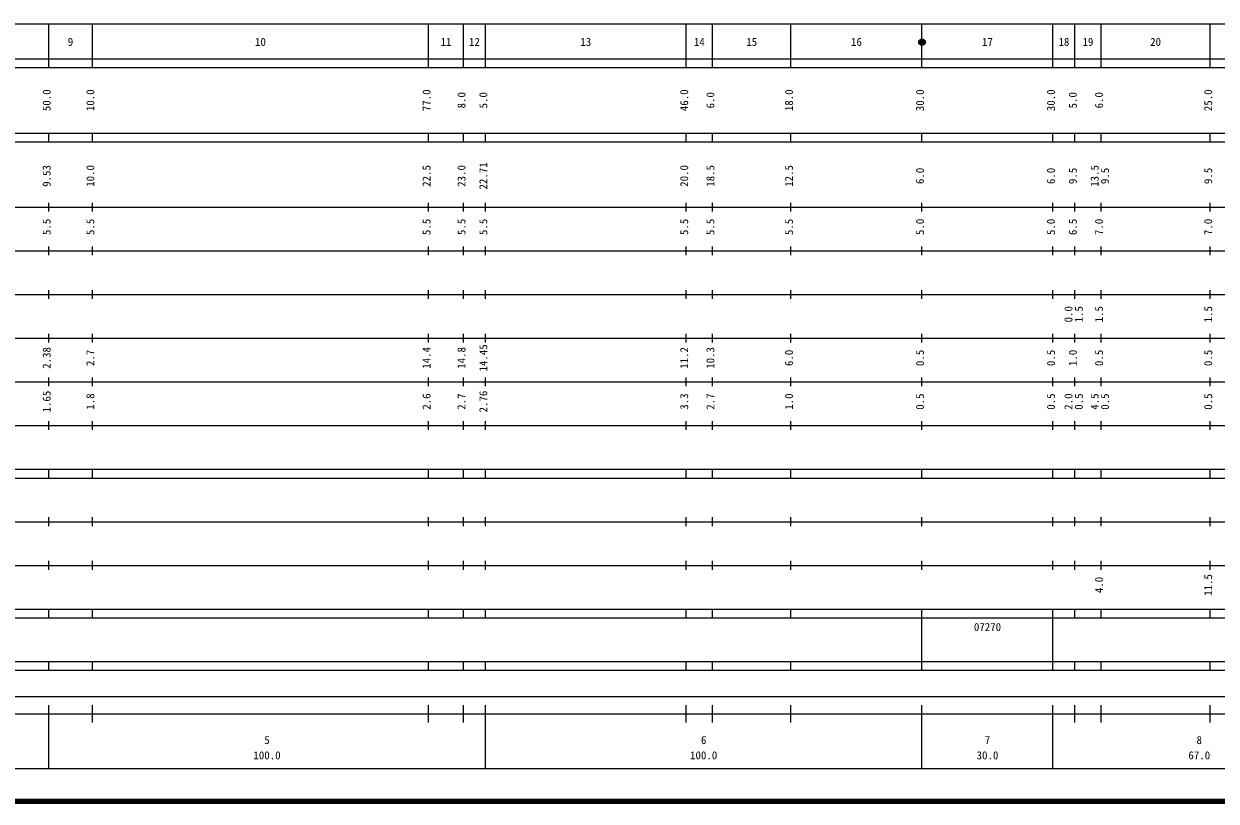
# Model space of a CAD drawing. Units: millimetres on the paper, enlarged 1000 times. Extents: x 40000 to 680000, y 20000 to 380000.
# Drawn here: x 262314 to 535366, y 20000 to 198000 of the extents above; entities that cross this region are included whole.
import ezdxf
from ezdxf.enums import TextEntityAlignment as Align

# ---------------------------------------------------------------- set-up
doc = ezdxf.new("R2010")
doc.units = ezdxf.units.MM
doc.header["$LTSCALE"] = 1000
doc.header["$PDMODE"] = 32
doc.header["$PDSIZE"] = 500
doc.layers.add('M-TTL', color=2, linetype='Continuous', lineweight=140)
doc.layers.add('M-TTL-BAND', color=7, linetype='Continuous', lineweight=25)
doc.styles.add('ＭＳ ゴシック', font='')
doc.styles.get('ＭＳ ゴシック').set_extended_font_data('MS Gothic')

msp = doc.modelspace()

# ---------------------------------------------------------------- linework, layer by layer
at = {"layer": 'M-TTL'}
msp.add_line((40000, 20000), (680000, 20000), dxfattribs=at)
at = {"layer": 'M-TTL-BAND'}
for p, q in [((68000, 198000), (579000, 198000)), ((268000, 188000), (268000, 198000)), ((278000, 188000), (278000, 198000)), ((355000, 188000), (355000, 198000)), ((363000, 188000), (363000, 198000)), ((368000, 188000), (368000, 198000)), ((414000, 188000), (414000, 198000)), ((420000, 188000), (420000, 198000)), ((438000, 188000), (438000, 198000)), ((468000, 188000), (468000, 198000)), ((498000, 188000), (498000, 198000)), ((503000, 188000), (503000, 198000)), ((509000, 188000), (509000, 198000)), ((534000, 188000), (534000, 198000)), ((40000, 190000), (579000, 190000)), ((40000, 188000), (579000, 188000)), ((40000, 173000), (579000, 173000)), ((268000, 171000), (268000, 173000)), ((278000, 171000), (278000, 173000)), ((355000, 171000), (355000, 173000)), ((363000, 171000), (363000, 173000)), ((368000, 171000), (368000, 173000)), ((414000, 171000), (414000, 173000)), ((420000, 171000), (420000, 173000)), ((438000, 171000), (438000, 173000)), ((468000, 171000), (468000, 173000)), ((498000, 171000), (498000, 173000)), ((503000, 171000), (503000, 173000)), ((509000, 171000), (509000, 173000)), ((534000, 171000), (534000, 173000)), ((40000, 171000), (579000, 171000)), ((40000, 156000), (579000, 156000)), ((268000, 155000), (268000, 157000)), ((278000, 155000), (278000, 157000)), ((355000, 155000), (355000, 157000)), ((363000, 155000), (363000, 157000)), ((368000, 155000), (368000, 157000)), ((414000, 155000), (414000, 157000)), ((420000, 155000), (420000, 157000)), ((438000, 155000), (438000, 157000)), ((468000, 155000), (468000, 157000)), ((498000, 155000), (498000, 157000)), ((503000, 155000), (503000, 157000)), ((509000, 155000), (509000, 157000)), ((534000, 155000), (534000, 157000)), ((46000, 146000), (579000, 146000)), ((268000, 145000), (268000, 147000)), ((278000, 145000), (278000, 147000)), ((355000, 145000), (355000, 147000)), ((363000, 145000), (363000, 147000)), ((368000, 145000), (368000, 147000)), ((414000, 145000), (414000, 147000)), ((420000, 145000), (420000, 147000)), ((438000, 145000), (438000, 147000)), ((468000, 145000), (468000, 147000)), ((498000, 145000), (498000, 147000)), ((503000, 145000), (503000, 147000)), ((509000, 145000), (509000, 147000)), ((534000, 145000), (534000, 147000)), ((268000, 135000), (268000, 137000)), ((278000, 135000), (278000, 137000)), ((355000, 135000), (355000, 137000)), ((363000, 135000), (363000, 137000)), ((368000, 135000), (368000, 137000)), ((414000, 135000), (414000, 137000)), ((420000, 135000), (420000, 137000)), ((438000, 135000), (438000, 137000)), ((468000, 135000), (468000, 137000)), ((498000, 135000), (498000, 137000)), ((503000, 135000), (503000, 137000)), ((509000, 135000), (509000, 137000)), ((534000, 135000), (534000, 137000)), ((52000, 136000), (579000, 136000)), ((46000, 126000), (579000, 126000)), ((268000, 125000), (268000, 127000)), ((278000, 125000), (278000, 127000)), ((355000, 125000), (355000, 127000)), ((363000, 125000), (363000, 127000)), ((368000, 125000), (368000, 127000)), ((414000, 125000), (414000, 127000)), ((420000, 125000), (420000, 127000)), ((438000, 125000), (438000, 127000)), ((468000, 125000), (468000, 127000)), ((498000, 125000), (498000, 127000)), ((503000, 125000), (503000, 127000)), ((509000, 125000), (509000, 127000)), ((534000, 125000), (534000, 127000)), ((52000, 116000), (579000, 116000)), ((268000, 115000), (268000, 117000)), ((278000, 115000), (278000, 117000)), ((355000, 115000), (355000, 117000)), ((363000, 115000), (363000, 117000)), ((368000, 115000), (368000, 117000)), ((414000, 115000), (414000, 117000)), ((420000, 115000), (420000, 117000)), ((438000, 115000), (438000, 117000)), ((468000, 115000), (468000, 117000)), ((498000, 115000), (498000, 117000)), ((503000, 115000), (503000, 117000)), ((509000, 115000), (509000, 117000)), ((534000, 115000), (534000, 117000)), ((268000, 105000), (268000, 107000)), ((278000, 105000), (278000, 107000)), ((355000, 105000), (355000, 107000)), ((363000, 105000), (363000, 107000)), ((368000, 105000), (368000, 107000)), ((414000, 105000), (414000, 107000)), ((420000, 105000), (420000, 107000)), ((438000, 105000), (438000, 107000)), ((468000, 105000), (468000, 107000)), ((498000, 105000), (498000, 107000)), ((503000, 105000), (503000, 107000)), ((509000, 105000), (509000, 107000)), ((534000, 105000), (534000, 107000)), ((46000, 106000), (579000, 106000)), ((40000, 96000), (579000, 96000)), ((268000, 94000), (268000, 96000)), ((278000, 94000), (278000, 96000)), ((355000, 94000), (355000, 96000)), ((363000, 94000), (363000, 96000)), ((368000, 94000), (368000, 96000)), ((414000, 94000), (414000, 96000)), ((420000, 94000), (420000, 96000)), ((438000, 94000), (438000, 96000)), ((468000, 94000), (468000, 96000)), ((498000, 94000), (498000, 96000)), ((503000, 94000), (503000, 96000)), ((509000, 94000), (509000, 96000)), ((534000, 94000), (534000, 96000)), ((40000, 94000), (579000, 94000)), ((268000, 83000), (268000, 85000)), ((278000, 83000), (278000, 85000)), ((355000, 83000), (355000, 85000)), ((363000, 83000), (363000, 85000)), ((368000, 83000), (368000, 85000)), ((414000, 83000), (414000, 85000)), ((420000, 83000), (420000, 85000)), ((438000, 83000), (438000, 85000)), ((468000, 83000), (468000, 85000)), ((498000, 83000), (498000, 85000)), ((503000, 83000), (503000, 85000)), ((509000, 83000), (509000, 85000)), ((534000, 83000), (534000, 85000)), ((49000, 84000), (579000, 84000)), ((40000, 74000), (579000, 74000)), ((268000, 73000), (268000, 75000)), ((278000, 73000), (278000, 75000)), ((355000, 73000), (355000, 75000)), ((363000, 73000), (363000, 75000)), ((368000, 73000), (368000, 75000)), ((414000, 73000), (414000, 75000)), ((420000, 73000), (420000, 75000)), ((438000, 73000), (438000, 75000)), ((468000, 73000), (468000, 75000)), ((498000, 73000), (498000, 75000)), ((503000, 73000), (503000, 75000)), ((509000, 73000), (509000, 75000)), ((534000, 73000), (534000, 75000)), ((40000, 64000), (579000, 64000)), ((268000, 62000), (268000, 64000)), ((278000, 62000), (278000, 64000)), ((355000, 62000), (355000, 64000)), ((363000, 62000), (363000, 64000)), ((368000, 62000), (368000, 64000)), ((414000, 62000), (414000, 64000)), ((420000, 62000), (420000, 64000)), ((438000, 62000), (438000, 64000)), ((468000, 62000), (468000, 64000)), ((498000, 62000), (498000, 64000)), ((503000, 62000), (503000, 64000)), ((509000, 62000), (509000, 64000)), ((534000, 62000), (534000, 64000)), ((40000, 62000), (579000, 62000)), ((468000, 52000), (468000, 62000)), ((498000, 52000), (498000, 62000)), ((40000, 52000), (579000, 52000)), ((268000, 50000), (268000, 52000)), ((278000, 50000), (278000, 52000)), ((355000, 50000), (355000, 52000)), ((363000, 50000), (363000, 52000)), ((368000, 50000), (368000, 52000)), ((414000, 50000), (414000, 52000)), ((420000, 50000), (420000, 52000)), ((438000, 50000), (438000, 52000)), ((468000, 50000), (468000, 52000)), ((498000, 50000), (498000, 52000)), ((503000, 50000), (503000, 52000)), ((509000, 50000), (509000, 52000)), ((534000, 50000), (534000, 52000)), ((40000, 50000), (579000, 50000)), ((71000, 44000), (562000, 44000)), ((268000, 27500), (268000, 42000)), ((278000, 38000), (278000, 42000)), ((355000, 38000), (355000, 42000)), ((363000, 38000), (363000, 42000)), ((368000, 27500), (368000, 42000)), ((414000, 38000), (414000, 42000)), ((420000, 38000), (420000, 42000)), ((438000, 38000), (438000, 42000)), ((468000, 27500), (468000, 42000)), ((498000, 27500), (498000, 42000)), ((503000, 38000), (503000, 42000)), ((509000, 38000), (509000, 42000)), ((534000, 38000), (534000, 42000)), ((40000, 40000), (579000, 40000)), ((68000, 27500), (579000, 27500))]:
    msp.add_line(p, q, dxfattribs=at)
for radius in [750, 600, 450, 300, 150, 20]:
    msp.add_circle((468000, 193791), radius, dxfattribs=at)
msp.add_point((468000, 193791), dxfattribs=at)

# ---------------------------------------------------------------- texts
at = {"layer": 'M-TTL-BAND', "style": 'ＭＳ ゴシック'}
for s, p in [('9', (273000, 192405)), ('10', (316500, 192405)), ('11', (359000, 192405)), ('12', (365500, 192405)), ('13', (391000, 192405)), ('14', (417000, 192405)), ('15', (429000, 192405)), ('16', (453000, 192405)), ('17', (483000, 192405)), ('18', (500500, 192405)), ('19', (506000, 192405)), ('20', (521500, 192405)), ('07270', (483000, 58405)), ('5', (318000, 32523)), ('6', (418000, 32523)), ('7', (483000, 32523)), ('8', (531500, 32523)), ('100.0', (318000, 29033)), ('100.0', (418000, 29033)), ('30.0', (483000, 29033)), ('67.0', (531500, 29033))]:
    msp.add_text(s, height=1833, dxfattribs=at).set_placement(p, align=Align.BOTTOM_CENTER)
for s, p in [('50.0', (269000, 180500)), ('10.0', (279000, 180500)), ('77.0', (356000, 180500)), ('8.0', (364000, 180500)), ('5.0', (369000, 180500)), ('46.0', (415000, 180500)), ('6.0', (421000, 180500)), ('18.0', (439000, 180500)), ('30.0', (469000, 180500)), ('30.0', (499000, 180500)), ('5.0', (504000, 180500)), ('6.0', (510000, 180500)), ('25.0', (535000, 180500)), ('9.53', (269000, 163174)), ('10.0', (279000, 163174)), ('22.5', (356000, 163174)), ('23.0', (364000, 163174)), ('22.71', (369000, 163174)), ('20.0', (415000, 163174)), ('18.5', (421000, 163174)), ('12.5', (439000, 163174)), ('6.0', (469000, 163174)), ('6.0', (499000, 163174)), ('9.5', (504000, 163174)), ('13.5', (509000, 163174)), ('9.5', (511370, 163174)), ('9.5', (535000, 163174)), ('5.5', (269000, 151500)), ('5.5', (279000, 151500)), ('5.5', (356000, 151500)), ('5.5', (364000, 151500)), ('5.5', (369000, 151500)), ('5.5', (415000, 151500)), ('5.5', (421000, 151500)), ('5.5', (439000, 151500)), ('5.0', (469000, 151500)), ('5.0', (499000, 151500)), ('6.5', (504000, 151500)), ('7.0', (510000, 151500)), ('7.0', (535000, 151500)), ('0.0', (503000, 131500)), ('1.5', (505370, 131500)), ('1.5', (510000, 131500)), ('1.5', (535000, 131500)), ('2.38', (269000, 121500)), ('2.7', (279000, 121500)), ('14.4', (356000, 121500)), ('14.8', (364000, 121500)), ('14.45', (369000, 121500)), ('11.2', (415000, 121500)), ('10.3', (421000, 121500)), ('6.0', (439000, 121500)), ('0.5', (469000, 121500)), ('0.5', (499000, 121500)), ('1.0', (504000, 121500)), ('0.5', (510000, 121500)), ('0.5', (535000, 121500)), ('1.65', (269000, 111500)), ('1.8', (279000, 111500)), ('2.6', (356000, 111500)), ('2.7', (364000, 111500)), ('2.76', (369000, 111500)), ('3.3', (415000, 111500)), ('2.7', (421000, 111500)), ('1.0', (439000, 111500)), ('0.5', (469000, 111500)), ('0.5', (499000, 111500)), ('2.0', (503000, 111500)), ('0.5', (505370, 111500)), ('4.5', (509000, 111500)), ('0.5', (511370, 111500)), ('0.5', (535000, 111500)), ('4.0', (510000, 69500)), ('11.5', (535000, 69500))]:
    msp.add_text(s, height=1833, rotation=90, dxfattribs=at).set_placement(p, align=Align.BOTTOM_CENTER)

doc.saveas('drawing.dxf')
